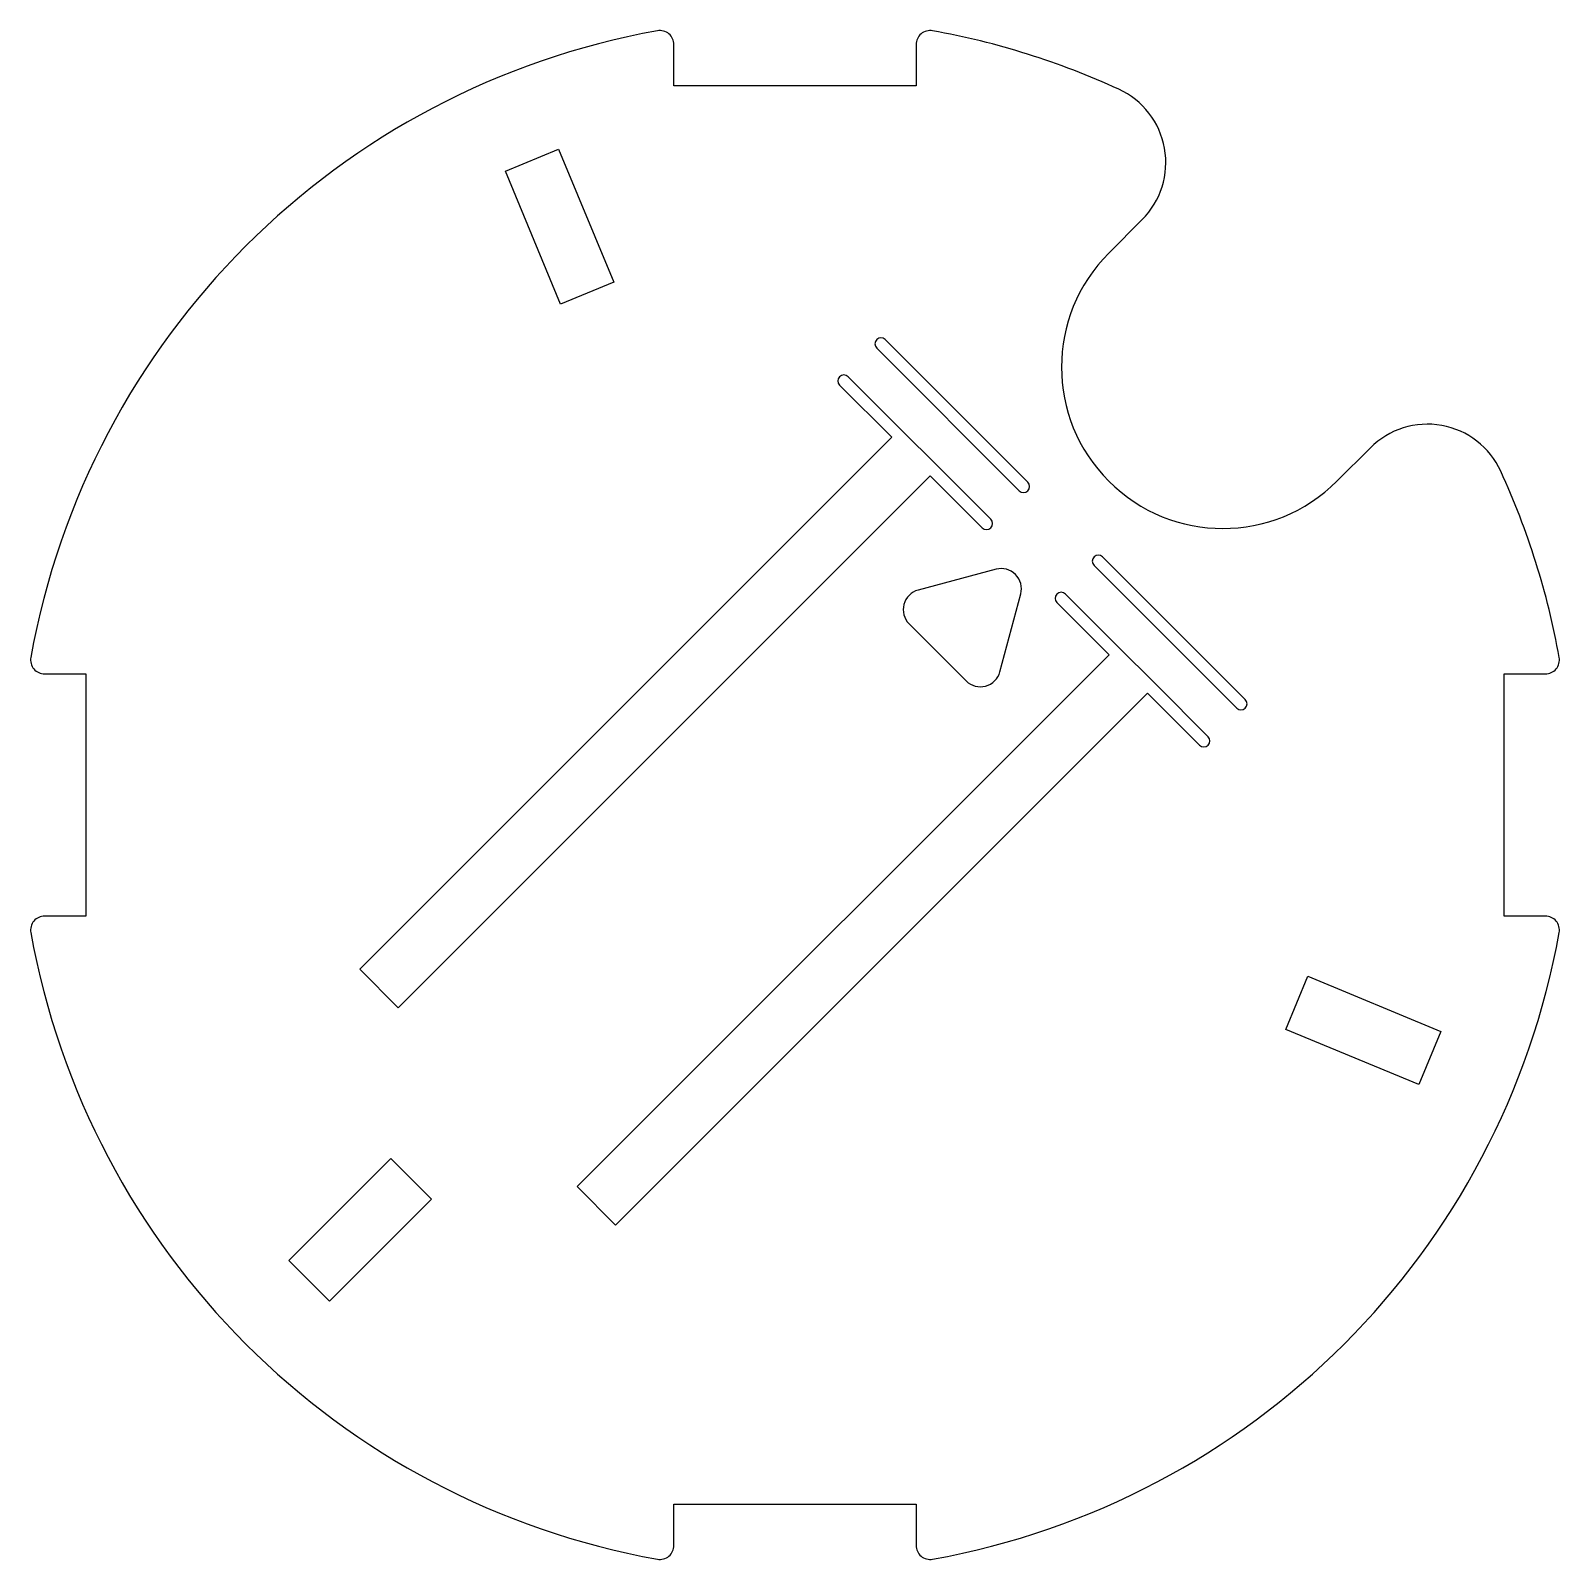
# Model space of a CAD drawing. Header units: millimetres. Extents: x -37.9 to 37.9, y -37.9 to 37.9.
import ezdxf

# ---------------------------------------------------------------- set-up
doc = ezdxf.new("R2010")
doc.units = ezdxf.units.MM
doc.layers.add('Shape2DView026', color=7, linetype='CONTINUOUS')

msp = doc.modelspace()

# ---------------------------------------------------------------- linework, layer by layer
at = {"layer": 'Shape2DView026'}
for p, q in [((-6, 35.1624), (-6, 37.2015)), ((6, 37.2015), (6, 35.1624)), ((6, 35.1624), (-6, 35.1624)), ((-14.3565, 30.9359), (-11.7234, 32.0265)), ((-11.7234, 32.0265), (-8.98722, 25.4208)), ((-11.6203, 24.3301), (-14.3565, 30.9359)), ((15.5563, 26.8701), (17.2151, 28.5288)), ((-8.98722, 25.4208), (-11.6203, 24.3301)), ((4.05172, 22.1537), (11.1228, 15.0826)), ((11.5471, 15.5069), (4.47599, 22.5779)), ((5.21845, 18.1585), (2.63751, 20.7394)), ((2.21324, 20.3152), (4.79418, 17.7342)), ((-21.5809, -8.64084), (4.79418, 17.7342)), ((5.21845, 18.1585), (7.12764, 16.2493)), ((28.5288, 17.2151), (26.8701, 15.5563)), ((9.70858, 13.6684), (7.12764, 16.2493)), ((6.70337, 15.825), (-19.6717, -10.55)), ((6.70337, 15.825), (9.28431, 13.2441)), ((14.828, 11.3773), (21.8991, 4.30628)), ((22.3234, 4.73054), (15.2523, 11.8016)), ((9.96885, 11.1936), (6.10514, 10.1583)), ((10.1583, 6.10514), (11.1936, 9.96885)), ((15.9948, 7.38219), (13.4138, 9.96313)), ((12.9896, 9.53887), (15.5705, 6.95793)), ((5.65685, 8.48528), (8.48528, 5.65685)), ((-10.8046, -19.4172), (15.5705, 6.95793)), ((15.9948, 7.38219), (17.9039, 5.47301)), ((-37.2015, 6), (-35.1624, 6)), ((-35.1624, 6), (-35.1624, -6)), ((20.4849, 2.89207), (17.9039, 5.47301)), ((35.1624, 6), (37.2015, 6)), ((35.1624, -6), (35.1624, 6)), ((17.4797, 5.04874), (-8.8954, -21.3263)), ((17.4797, 5.04874), (20.0606, 2.4678)), ((-35.1624, -6), (-37.2015, -6)), ((37.2015, -6), (35.1624, -6)), ((-19.6717, -10.55), (-21.5809, -8.64084)), ((24.3301, -11.6203), (25.4208, -8.98722)), ((25.4208, -8.98722), (32.0265, -11.7234)), ((30.9359, -14.3565), (24.3301, -11.6203)), ((32.0265, -11.7234), (30.9359, -14.3565)), ((-25.1023, -23.087), (-20.0465, -18.0312)), ((-20.0465, -18.0312), (-18.0312, -20.0465)), ((-8.8954, -21.3263), (-10.8046, -19.4172)), ((-18.0312, -20.0465), (-23.087, -25.1023)), ((-23.087, -25.1023), (-25.1023, -23.087)), ((-6, -37.2015), (-6, -35.1624)), ((-6, -35.1624), (6, -35.1624)), ((6, -35.1624), (6, -37.2015))]:
    msp.add_line(p, q, dxfattribs=at)
for centre, radius, start, end in [((-6.7, 37.2015), 0.7, 0, 100.21), ((6.7, 37.2015), 0.7, 79.7905, 180), ((0, 0), 38.5, 100.21, 169.79), ((0, 0), 38.5, 65.3544, 79.7905), ((14.3866, 31.3572), 4, -45, 65.3544), ((21.2132, 21.2132), 8, 135, -45), ((4.26385, 22.3658), 0.3, 45, -135), ((2.42538, 20.5273), 0.3, 45, -135), ((31.3572, 14.3866), 4, 24.6456, 135), ((0, 0), 38.5, 10.2095, 24.6456), ((11.3349, 15.2947), 0.3, -135, 45), ((9.49644, 13.4562), 0.3, -135, 45), ((15.0402, 11.5895), 0.3, 45, -135), ((10.2277, 10.2277), 1, -15, 105), ((6.36396, 9.19239), 1, 105, -135), ((13.2017, 9.751), 0.3, 45, -135), ((-37.2015, 6.7), 0.7, 169.79, -90), ((37.2015, 6.7), 0.7, -90, 10.2095), ((9.19239, 6.36396), 1, -135, -15), ((22.1112, 4.51841), 0.3, -135, 45), ((20.2728, 2.67993), 0.3, -135, 45), ((-37.2015, -6.7), 0.7, 90, -169.79), ((37.2015, -6.7), 0.7, -10.2095, 90), ((0, 0), 38.5, -169.79, -100.21), ((0, 0), 38.5, -79.7905, -10.2095), ((-6.7, -37.2015), 0.7, -100.21, 0), ((6.7, -37.2015), 0.7, 180, -79.7905)]:
    msp.add_arc(centre, radius, start, end, dxfattribs=at)

doc.saveas('drawing.dxf')
